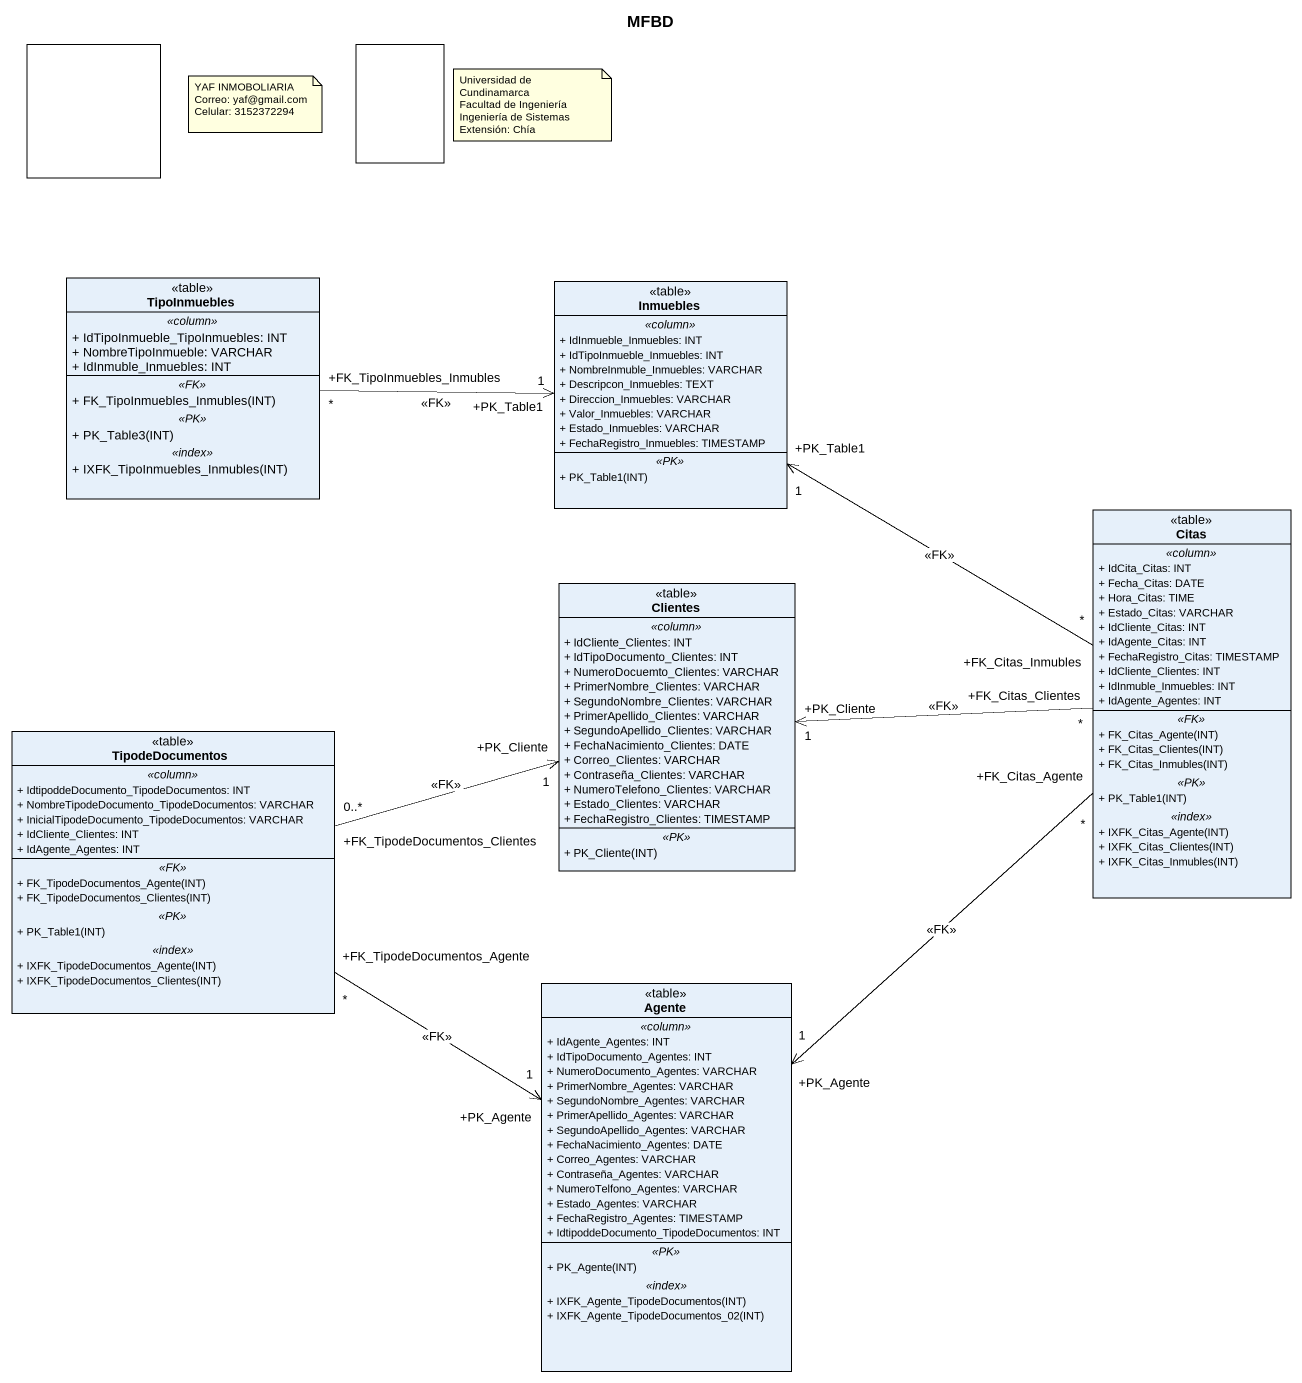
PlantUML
@startuml
title MFBD
allowmixing
hide circle
hide empty members
skinparam classAttributeIconSize 0
rectangle " " as rectangle1
rectangle " " as rectangle2
class TipoInmuebles <<table>> {
  .. <<column>> ..
  + IdTipoInmueble_TipoInmuebles: INT
  + NombreTipoInmueble: VARCHAR
  + IdInmuble_Inmuebles: INT
  .. <<FK>> ..
  + FK_TipoInmuebles_Inmubles(INT)
  .. <<PK>> ..
  + PK_Table3(INT)
  .. <<index>> ..
  + IXFK_TipoInmuebles_Inmubles(INT)
}
class Inmuebles <<table>> {
  .. <<column>> ..
  + IdInmueble_Inmuebles: INT
  + IdTipoInmueble_Inmuebles: INT
  + NombreInmuble_Inmuebles: VARCHAR
  + Descripcon_Inmuebles: TEXT
  + Direccion_Inmuebles: VARCHAR
  + Valor_Inmuebles: VARCHAR
  + Estado_Inmuebles: VARCHAR
  + FechaRegistro_Inmuebles: TIMESTAMP
  .. <<PK>> ..
  + PK_Table1(INT)
}
class Citas <<table>> {
  .. <<column>> ..
  + IdCita_Citas: INT
  + Fecha_Citas: DATE
  + Hora_Citas: TIME
  + Estado_Citas: VARCHAR
  + IdCliente_Citas: INT
  + IdAgente_Citas: INT
  + FechaRegistro_Citas: TIMESTAMP
  + IdCliente_Clientes: INT
  + IdInmuble_Inmuebles: INT
  + IdAgente_Agentes: INT
  .. <<FK>> ..
  + FK_Citas_Agente(INT)
  + FK_Citas_Clientes(INT)
  + FK_Citas_Inmubles(INT)
  .. <<PK>> ..
  + PK_Table1(INT)
  .. <<index>> ..
  + IXFK_Citas_Agente(INT)
  + IXFK_Citas_Clientes(INT)
  + IXFK_Citas_Inmubles(INT)
}
class Clientes <<table>> {
  .. <<column>> ..
  + IdCliente_Clientes: INT
  + IdTipoDocumento_Clientes: INT
  + NumeroDocuemto_Clientes: VARCHAR
  + PrimerNombre_Clientes: VARCHAR
  + SegundoNombre_Clientes: VARCHAR
  + PrimerApellido_Clientes: VARCHAR
  + SegundoApellido_Clientes: VARCHAR
  + FechaNacimiento_Clientes: DATE
  + Correo_Clientes: VARCHAR
  + Contraseña_Clientes: VARCHAR
  + NumeroTelefono_Clientes: VARCHAR
  + Estado_Clientes: VARCHAR
  + FechaRegistro_Clientes: TIMESTAMP
  .. <<PK>> ..
  + PK_Cliente(INT)
}
class TipodeDocumentos <<table>> {
  .. <<column>> ..
  + IdtipoddeDocumento_TipodeDocumentos: INT
  + NombreTipodeDocumento_TipodeDocumentos: VARCHAR
  + InicialTipodeDocumento_TipodeDocumentos: VARCHAR
  + IdCliente_Clientes: INT
  + IdAgente_Agentes: INT
  .. <<FK>> ..
  + FK_TipodeDocumentos_Agente(INT)
  + FK_TipodeDocumentos_Clientes(INT)
  .. <<PK>> ..
  + PK_Table1(INT)
  .. <<index>> ..
  + IXFK_TipodeDocumentos_Agente(INT)
  + IXFK_TipodeDocumentos_Clientes(INT)
}
class Agente <<table>> {
  .. <<column>> ..
  + IdAgente_Agentes: INT
  + IdTipoDocumento_Agentes: INT
  + NumeroDocumento_Agentes: VARCHAR
  + PrimerNombre_Agentes: VARCHAR
  + SegundoNombre_Agentes: VARCHAR
  + PrimerApellido_Agentes: VARCHAR
  + SegundoApellido_Agentes: VARCHAR
  + FechaNacimiento_Agentes: DATE
  + Correo_Agentes: VARCHAR
  + Contraseña_Agentes: VARCHAR
  + NumeroTelfono_Agentes: VARCHAR
  + Estado_Agentes: VARCHAR
  + FechaRegistro_Agentes: TIMESTAMP
  + IdtipoddeDocumento_TipodeDocumentos: INT
  .. <<PK>> ..
  + PK_Agente(INT)
  .. <<index>> ..
  + IXFK_Agente_TipodeDocumentos(INT)
  + IXFK_Agente_TipodeDocumentos_02(INT)
}
TipoInmuebles "+FK_TipoInmuebles_Inmubles\n*" -right-> "+PK_Table1\n1" Inmuebles : <<FK>>
Citas "+FK_Citas_Inmubles\n*" -left-> "+PK_Table1\n1" Inmuebles : <<FK>>
Citas "+FK_Citas_Clientes\n*" -left-> "+PK_Cliente\n1" Clientes : <<FK>>
Citas "+FK_Citas_Agente\n*" --> "+PK_Agente\n1" Agente : <<FK>>
TipodeDocumentos "+FK_TipodeDocumentos_Clientes\n0..*" -right-> "+PK_Cliente\n1" Clientes : <<FK>>
TipodeDocumentos "+FK_TipodeDocumentos_Agente\n*" --> "+PK_Agente\n1" Agente : <<FK>>
note as N1
  Universidad de Cundinamarca
  Facultad de Ingeniería
  Ingeniería de Sistemas
  Extensión: Chía
end note
note as N2
  YAF INMOBOLIARIA
  Correo: yaf@gmail.com
  Celular: 3152372294
end note
@enduml
